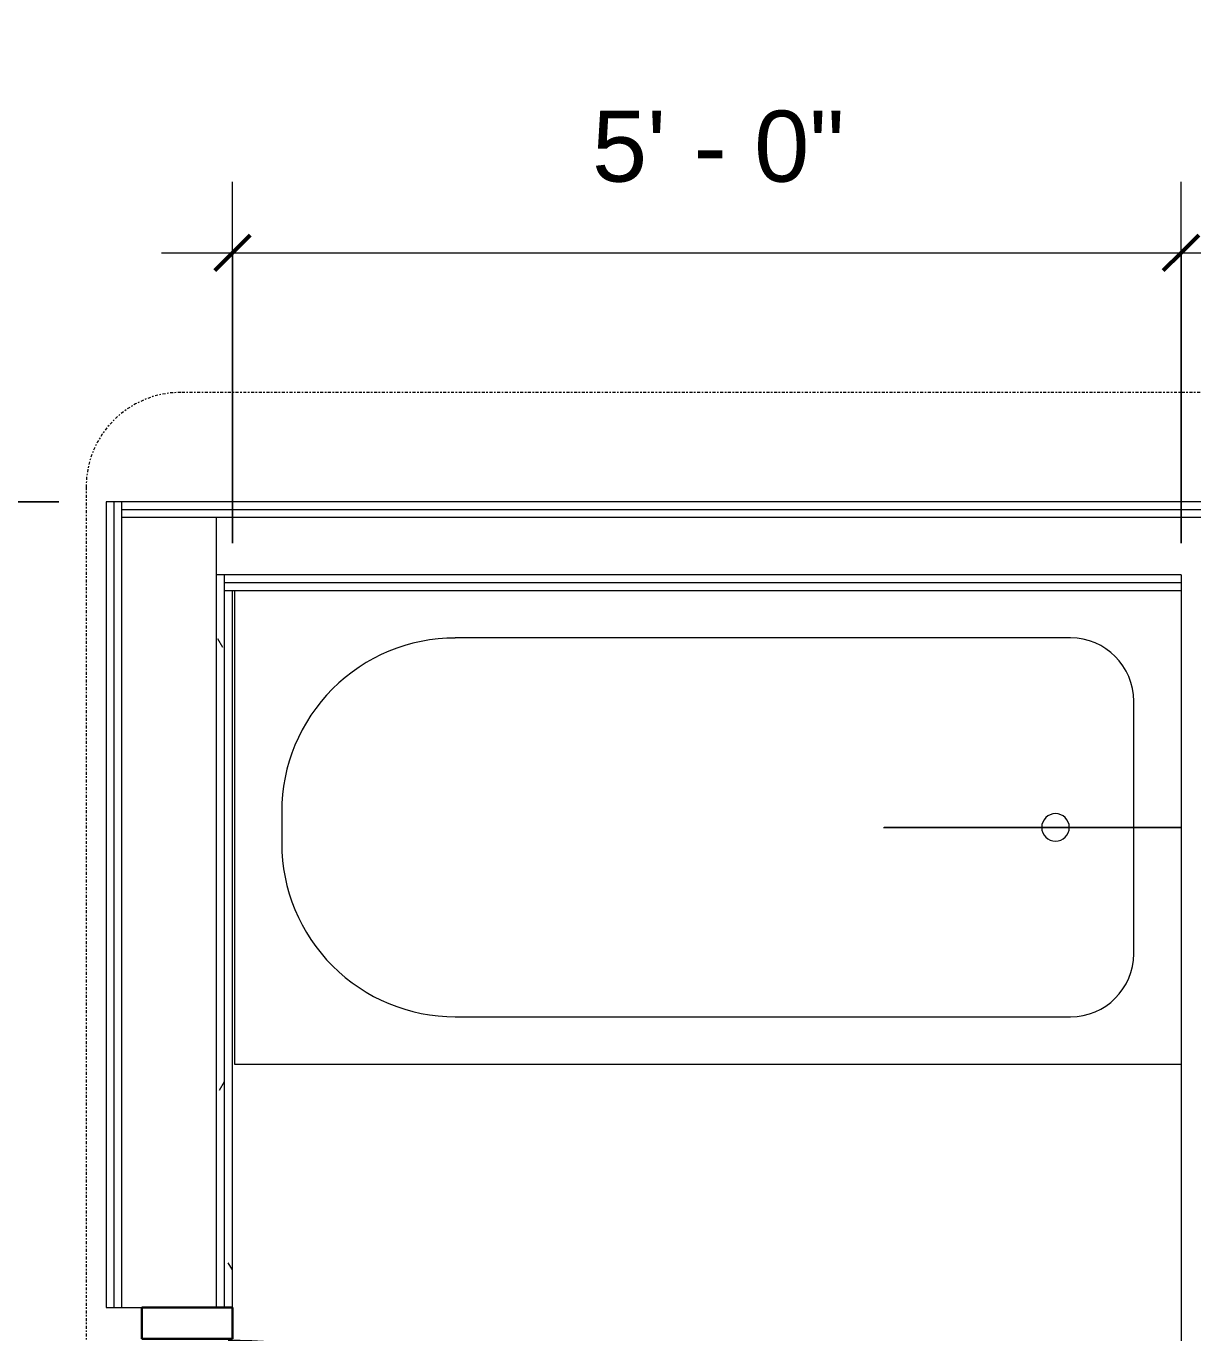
# Model space of a CAD drawing. Header units: inches. Extents: x -1287 to 1590, y -3558 to 989.
# Drawn here: x -758.6 to -684.7, y 677.2 to 760 of the extents above; entities that cross this region are included whole.
import ezdxf

# ---------------------------------------------------------------- set-up
doc = ezdxf.new("R2010")
doc.units = ezdxf.units.IN
doc.header["$MEASUREMENT"] = 0
doc.linetypes.add('Dash Dot 3_16_', pattern=[0.3125, 0.1875, -0.0625, 0, -0.0625])
doc.linetypes.add('IMPORT-HIDDEN', pattern=[0.5625, 0.375, -0.1875])
for name, color, linetype, lineweight in [('A-ANNO-DIMS', 211, 'Continuous', 9), ('A-ANNO-DIMS-48', 211, 'Continuous', 9), ('A-ANNO-SYMB', 150, 'Continuous', 9), ('A-DOOR', 31, 'Continuous', 18), ('A-DOOR-FRAM', 31, 'Continuous', 30), ('A-WALL', 113, 'Continuous', 18), ('A-WALL-PATT', 111, 'Continuous', 18), ('G-IMPT', 8, 'Continuous', 9), ('I-WALL', 2, 'Continuous', 18), ('P-SANR-FIXT', 6, 'Continuous', 9)]:
    doc.layers.add(name, color=color, linetype=linetype, lineweight=lineweight)
doc.styles.add('Swis721 Lt BT', font='swissl.ttf', dxfattribs={"height": 4.5})
doc.dimstyles.new('OTJ_-_3_32__Linear__1_2__Tolerance', dxfattribs={"dimscale": 12, "dimtxt": 4.748918, "dimasz": 0.1875, "dimexe": 0.375, "dimexo": 0.25, "dimgap": 0.25, "dimtad": 1, "dimdec": 1, "dimrnd": 0.5, "dimzin": 3, "dimdsep": 46, "dimlunit": 4, "dimtxsty": 'Swis721 Lt BT', "dimblk1": 'OBLIQUE', "dimblk2": 'OBLIQUE', "dimsah": 1, "dimcen": 0.09, "dimdle": 0.375, "dimazin": 0, "dimtfac": 1, "dimtdec": 4, "dimtix": 1, "dimtmove": 0, "dimatfit": 3, "dimfxl": 1, "dimtvp": 1, "dimfrac": 2, "dimtolj": 1, "dimtzin": 0, "dimarcsym": 2})
pattern_1 = [(0, (0, 0), (15.36, 3.84), [0.634, -10.886, 0.634, -10.886, -61.44]), (0, (0, 0), (15.36, 3.84), [-23.04, 0.634, -22.406, 0.634, -10.886, -26.88]), (0, (0, 0), (15.36, 3.84), [-57.6, 0.634, -7.046, 0.634, -18.566]), (120, (5.76, 1.92), (-11.005538, 11.38215), [0.634, -10.886, 0.634, -10.886, -61.44]), (120, (5.76, 1.92), (-11.005538, 11.38215), [-23.04, 0.634, -22.406, 0.634, -10.886, -26.88]), (120, (5.76, 1.92), (-11.005538, 11.38215), [-57.6, 0.634, -7.046, 0.634, -18.566]), (240, (7.68, 9.6), (-4.354462, -15.22215), [0.634, -10.886, 0.634, -10.886, -61.44]), (240, (7.68, 9.6), (-4.354462, -15.22215), [-23.04, 0.634, -22.406, 0.634, -10.886, -26.88]), (240, (7.68, 9.6), (-4.354462, -15.22215), [-57.6, 0.634, -7.046, 0.634, -18.566])]

# ---------------------------------------------------------------- blocks, each defined once
blk = doc.blocks.new('Single Flush - D2 2_6_ X 8_-8439169-1st Floor Construction')
at = {"layer": 'A-DOOR', "lineweight": 30}
for p, q in [((13.15625, 33.8125), (13.15625, 4)), ((14.90625, 33.8125), (13.15625, 33.8125)), ((14.90625, 4), (14.90625, 33.8125)), ((13.15625, 4), (14.90625, 4))]:
    blk.add_line(p, q, dxfattribs=at)
at = {"layer": 'A-DOOR', "lineweight": 9}
blk.add_arc((14.90625, 4), 29.8125, 90, 180.5, dxfattribs=at)
at = {"layer": 'A-DOOR-FRAM'}
for p, q in [((-17, -1.75), (-17, 4)), ((-17, 4), (-15, 4)), ((-15, -1.75), (-15, 4)), ((15.000004, -1.75), (15.000004, 4)), ((15.000004, 4), (17.000004, 4)), ((17.000004, -1.75), (17.000004, 4)), ((-17, -1.75), (-15, -1.75)), ((15.000004, -1.75), (17.000004, -1.75))]:
    blk.add_line(p, q, dxfattribs=at)
blk = doc.blocks.new('Tub-Rectangular-3D - Tub-Rectangular-3D-V36-1st Floor Construction')
at = {"layer": 'P-SANR-FIXT'}
for p, q in [((16.275, 32.812), (-43.725, 32.812)), ((16.275, 2.813), (16.275, 32.812)), ((2.275, 29.812), (-36.725, 29.812)), ((-40.725, 25.812), (-40.725, 9.812)), ((13.275, 16.813), (13.275, 18.812)), ((-36.725, 5.812), (2.275, 5.812))]:
    blk.add_line(p, q, dxfattribs=at)
for centre, radius, start, end in [((-36.725, 25.812), 4, 90, 180), ((2.275, 18.812), 11, 360, 90), ((-35.768, 17.813), 0.875, 90, 270), ((-35.768, 17.813), 0.875, 270, 90), ((2.275, 16.813), 11, 270, 0), ((-36.725, 9.812), 4, 180, 270)]:
    blk.add_arc(centre, radius, start, end, dxfattribs=at)
blk = doc.blocks.new('Family1 - Shower head - side view_dwg-V84-1st Floor Construction')
at = {"layer": 'G-IMPT'}
for p, q in [((114.065, 0), (119.762, 0)), ((114.065, 0), (114.104, 0)), ((119.723, 0), (114.104, 0)), ((116.244, 0), (116.245, 0)), ((116.244, 0), (116.303, 0)), ((116.284, 0), (116.244, 0)), ((116.245, 0), (116.244, 0)), ((116.245, 0), (116.246, 0)), ((116.245, 0), (116.245, 0)), ((116.245, 0), (116.245, 0)), ((116.245, 0), (116.245, 0)), ((116.245, 0), (116.245, 0)), ((116.245, 0), (116.245, 0)), ((116.245, 0), (116.245, 0)), ((116.245, 0), (116.245, 0)), ((116.245, 0), (116.245, 0)), ((116.246, 0), (116.245, 0)), ((116.246, 0), (116.246, 0)), ((116.246, 0), (116.246, 0)), ((116.303, 0), (116.304, 0)), ((116.304, 0), (116.303, 0)), ((116.304, 0), (116.303, 0)), ((116.343, 0), (116.303, 0)), ((116.307, 0), (116.304, 0)), ((116.31, 0), (116.306, 0)), ((116.313, 0), (116.308, 0)), ((116.319, 0), (116.311, 0)), ((116.318, 0), (116.319, 0)), ((116.441, 0), (116.441, 0)), ((116.442, 0), (116.441, 0)), ((116.442, 0), (116.441, 0)), ((116.441, 0), (116.441, 0)), ((116.441, 0), (116.441, 0)), ((116.441, 0), (116.442, 0)), ((116.441, 0), (116.442, 0)), ((116.441, 0), (116.441, 0)), ((116.441, 0), (116.441, 0)), ((116.441, 0), (117.386, 0)), ((116.461, 0), (116.441, 0)), ((116.441, 0), (116.465, 0)), ((116.441, 0), (116.465, 0)), ((116.442, 0), (116.442, 0)), ((116.442, 0), (116.442, 0)), ((116.442, 0), (116.442, 0)), ((116.442, 0), (116.442, 0)), ((116.442, 0), (116.443, 0)), ((116.443, 0), (116.442, 0)), ((116.442, 0), (116.443, 0)), ((116.443, 0), (116.442, 0)), ((116.444, 0), (116.443, 0)), ((116.444, 0), (116.443, 0)), ((116.443, 0), (116.444, 0)), ((116.443, 0), (116.444, 0)), ((116.444, 0), (116.443, 0)), ((116.444, 0), (116.443, 0)), ((116.444, 0), (116.444, 0)), ((116.444, 0), (116.445, 0)), ((116.444, 0), (116.444, 0)), ((116.444, 0), (116.444, 0)), ((116.444, 0), (116.444, 0)), ((116.444, 0), (116.444, 0)), ((116.445, 0), (116.444, 0)), ((116.444, 0), (116.444, 0)), ((116.448, 0), (116.445, 0)), ((116.445, 0), (116.446, 0)), ((116.445, 0), (116.445, 0)), ((116.445, 0), (116.445, 0)), ((116.449, 0), (116.446, 0)), ((116.447, 0), (116.446, 0)), ((116.446, 0), (116.447, 0)), ((116.447, 0), (116.448, 0)), ((116.448, 0), (116.447, 0)), ((116.447, 0), (116.447, 0)), ((116.447, 0), (116.447, 0)), ((116.447, 0), (116.448, 0)), ((116.448, 0), (116.447, 0)), ((116.448, 0), (116.449, 0)), ((116.448, 0), (116.449, 0)), ((116.449, 0), (116.448, 0)), ((116.448, 0), (116.448, 0)), ((116.448, 0), (116.448, 0)), ((116.449, 0), (116.448, 0)), ((116.448, 0), (116.448, 0)), ((116.448, 0), (116.448, 0)), ((116.448, 0), (116.449, 0)), ((116.449, 0), (116.448, 0)), ((116.448, 0), (116.448, 0)), ((116.448, 0), (116.448, 0)), ((116.448, 0), (116.449, 0)), ((116.449, 0), (116.45, 0)), ((116.451, 0), (116.449, 0)), ((116.451, 0), (116.449, 0)), ((116.449, 0), (116.451, 0)), ((116.451, 0), (116.449, 0)), ((116.449, 0), (116.451, 0)), ((116.45, 0), (116.452, 0)), ((116.452, 0), (116.451, 0)), ((116.452, 0), (116.451, 0)), ((116.451, 0), (116.452, 0)), ((116.454, 0), (116.452, 0)), ((116.452, 0), (116.453, 0)), ((116.453, 0), (116.452, 0)), ((116.452, 0), (116.453, 0)), ((116.452, 0), (116.453, 0)), ((116.453, 0), (116.452, 0)), ((116.453, 0), (116.453, 0)), ((116.454, 0), (116.453, 0)), ((116.454, 0), (116.453, 0)), ((116.453, 0), (116.453, 0)), ((116.453, 0), (116.455, 0)), ((116.455, 0), (116.453, 0)), ((116.453, 0), (116.455, 0)), ((116.453, 0), (116.455, 0)), ((116.455, 0), (116.453, 0)), ((116.456, 0), (116.454, 0)), ((116.454, 0), (116.456, 0)), ((116.456, 0), (116.454, 0)), ((116.455, 0), (116.456, 0)), ((116.455, 0), (116.457, 0)), ((116.455, 0), (116.455, 0)), ((116.455, 0), (116.455, 0)), ((116.456, 0), (116.455, 0)), ((116.455, 0), (116.456, 0)), ((116.455, 0), (116.455, 0)), ((116.455, 0), (116.455, 0)), ((116.456, 0), (116.455, 0)), ((116.455, 0), (116.456, 0)), ((116.456, 0), (116.455, 0)), ((116.455, 0), (116.456, 0)), ((116.456, 0), (116.456, 0)), ((116.456, 0), (116.457, 0)), ((116.456, 0), (116.457, 0)), ((116.457, 0), (116.456, 0)), ((116.457, 0), (116.456, 0)), ((116.456, 0), (116.457, 0)), ((116.457, 0), (116.456, 0)), ((116.456, 0), (116.457, 0)), ((116.456, 0), (116.458, 0)), ((116.458, 0), (116.456, 0)), ((116.457, 0), (116.458, 0)), ((116.458, 0), (116.457, 0)), ((116.457, 0), (116.458, 0)), ((116.457, 0), (116.457, 0)), ((116.457, 0), (116.457, 0)), ((116.459, 0), (116.458, 0)), ((116.458, 0), (116.459, 0)), ((116.459, 0), (116.458, 0)), ((116.459, 0), (116.459, 0)), ((116.459, 0), (116.459, 0)), ((116.46, 0), (116.459, 0)), ((116.461, 0), (116.459, 0)), ((116.459, 0), (116.459, 0)), ((116.459, 0), (116.459, 0)), ((116.462, 0), (116.463, 0)), ((116.463, 0), (116.463, 0)), ((116.463, 0), (116.463, 0)), ((116.463, 0), (116.464, 0)), ((116.464, 0), (116.465, 0)), ((116.465, 0), (116.466, 0)), ((117.362, 0), (116.465, 0)), ((116.466, 0), (116.473, 0)), ((116.47, 0), (116.467, 0)), ((116.47, 0), (116.467, 0)), ((116.467, 0), (116.476, 0)), ((116.47, 0), (116.473, 0)), ((116.478, 0), (116.473, 0)), ((116.485, 0), (116.476, 0)), ((116.488, 0), (116.478, 0)), ((116.482, 0), (116.481, 0)), ((116.482, 0), (116.481, 0)), ((116.484, 0), (116.482, 0)), ((116.484, 0), (116.482, 0)), ((116.487, 0), (116.484, 0)), ((116.487, 0), (116.484, 0)), ((116.487, 0), (116.49, 0)), ((116.49, 0), (116.491, 0)), ((116.49, 0), (116.492, 0)), ((116.491, 0), (116.493, 0)), ((116.492, 0), (116.494, 0)), ((116.493, 0), (116.493, 0)), ((116.494, 0), (116.496, 0)), ((116.496, 0), (116.497, 0)), ((116.497, 0), (116.497, 0)), ((117.319, 0), (116.507, 0)), ((118.291, 0), (116.507, 0)), ((118.291, 0), (116.507, 0)), ((116.511, 0), (117.316, 0)), ((116.539, 0), (116.511, 0)), ((116.539, 0), (116.511, 0)), ((116.539, 0), (116.536, 0)), ((116.539, 0), (117.288, 0)), ((117.316, 0), (117.288, 0)), ((117.316, 0), (117.288, 0)), ((117.291, 0), (117.288, 0)), ((117.291, 0), (117.288, 0)), ((118.291, 0), (117.319, 0)), ((118.291, 0), (117.319, 0)), ((117.362, 0), (117.386, 0)), ((117.362, 0), (117.386, 0)), ((117.386, 0), (117.366, 0)), ((117.524, 0), (117.484, 0)), ((117.524, 0), (117.583, 0)), ((117.583, 0), (117.543, 0)), ((119.723, 0), (119.762, 0)), ((125.823, 0), (125.853, 0)), ((125.853, 0), (125.823, 0)), ((125.835, 0), (125.823, 0)), ((126.801, 0), (125.823, 0)), ((125.823, 0), (125.854, 0)), ((126.65, 0), (125.835, 0)), ((125.854, 0), (125.863, 0)), ((126.801, 0), (125.903, 0)), ((126.801, 0), (126.65, 0)), ((132.519, 0), (126.801, 0)), ((127.504, 0), (127.615, 0)), ((127.504, 0), (127.574, 0)), ((127.803, 0), (127.512, 0)), ((127.52, 0), (127.53, 0)), ((127.53, 0), (127.52, 0)), ((127.53, 0), (127.52, 0)), ((127.53, 0), (127.61, 0)), ((127.53, 0), (127.61, 0)), ((127.553, 0), (127.544, 0)), ((127.574, 0), (127.544, 0)), ((127.544, 0), (127.56, 0)), ((127.544, 0), (127.581, 0)), ((127.556, 0), (127.553, 0)), ((127.561, 0), (127.556, 0)), ((127.56, 0), (127.567, 0)), ((127.565, 0), (127.561, 0)), ((127.568, 0), (127.565, 0)), ((127.567, 0), (127.573, 0)), ((127.571, 0), (127.568, 0)), ((127.572, 0), (127.571, 0)), ((127.574, 0), (127.572, 0)), ((127.573, 0), (127.581, 0)), ((127.574, 0), (127.686, 0)), ((127.803, 0), (127.581, 0)), ((127.618, 0), (127.61, 0)), ((127.618, 0), (127.61, 0)), ((127.61, 0), (127.618, 0)), ((127.686, 0), (127.615, 0)), ((127.62, 0), (127.618, 0)), ((127.62, 0), (127.618, 0)), ((127.618, 0), (127.62, 0)), ((127.62, 0), (128.42, 0)), ((127.657, 0), (127.686, 0)), ((127.657, 0), (127.667, 0)), ((127.667, 0), (127.67, 0)), ((127.67, 0), (127.675, 0)), ((127.675, 0), (127.679, 0)), ((127.679, 0), (127.682, 0)), ((127.682, 0), (127.684, 0)), ((127.684, 0), (127.686, 0)), ((127.686, 0), (127.687, 0)), ((127.687, 0), (127.686, 0)), ((127.687, 0), (127.687, 0)), ((128.061, 0), (127.98, 0)), ((127.98, 0), (128.02, 0)), ((128.02, 0), (127.98, 0)), ((127.992, 0), (127.98, 0)), ((127.993, 0), (127.997, 0)), ((128.002, 0), (127.995, 0)), ((128.006, 0), (128.002, 0)), ((128.004, 0), (128.008, 0)), ((128.011, 0), (128.006, 0)), ((128.014, 0), (128.011, 0)), ((128.013, 0), (128.016, 0)), ((128.018, 0), (128.014, 0)), ((128.016, 0), (128.019, 0)), ((128.019, 0), (128.02, 0)), ((128.02, 0), (128.019, 0)), ((128.061, 0), (128.42, 0)), ((128.992, 0), (128.413, 0)), ((129.139, 0), (128.413, 0)), ((129.14, 0), (128.414, 0)), ((128.421, 0), (128.456, 0)), ((128.456, 0), (128.421, 0)), ((128.421, 0), (128.456, 0)), ((128.456, 0), (128.421, 0)), ((128.456, 0), (128.486, 0)), ((128.486, 0), (128.456, 0)), ((128.486, 0), (128.456, 0)), ((128.456, 0), (128.459, 0)), ((128.456, 0), (128.486, 0)), ((128.459, 0), (128.465, 0)), ((128.465, 0), (128.475, 0)), ((128.475, 0), (128.486, 0)), ((128.486, 0), (129.936, 0)), ((128.817, 0), (128.677, 0)), ((128.817, 0), (129.413, 0)), ((128.874, 0), (128.858, 0)), ((128.926, 0), (128.986, 0)), ((128.926, 0), (128.956, 0)), ((128.926, 0), (128.935, 0)), ((128.956, 0), (128.926, 0)), ((129.139, 0), (128.992, 0)), ((129.19, 0), (129.075, 0)), ((129.139, 0), (129.413, 0)), ((129.14, 0), (129.414, 0)), ((129.966, 0), (129.936, 0)), ((129.936, 0), (129.966, 0)), ((130.113, 0), (130.063, 0)), ((130.063, 0), (130.113, 0)), ((130.113, 0), (130.063, 0)), ((130.063, 0), (130.113, 0)), ((130.143, 0), (130.113, 0)), ((130.113, 0), (130.143, 0)), ((130.113, 0), (130.143, 0)), ((130.143, 0), (130.113, 0)), ((130.143, 0), (132.313, 0)), ((130.143, 0), (132.313, 0)), ((132.313, 0), (132.209, 0)), ((132.373, 0), (132.313, 0)), ((132.313, 0), (132.373, 0)), ((132.313, 0), (132.373, 0)), ((132.373, 0), (132.313, 0)), ((132.418, 0), (132.313, 0)), ((132.519, 0), (132.524, 0)), ((132.519, 0), (132.524, 0)), ((132.619, 0), (132.519, 0)), ((132.522, 0), (132.519, 0)), ((132.519, 0), (132.524, 0)), ((132.524, 0), (132.522, 0)), ((132.524, 0), (132.538, 0)), ((132.524, 0), (132.538, 0)), ((132.529, 0), (132.524, 0)), ((132.524, 0), (132.538, 0)), ((132.534, 0), (132.529, 0)), ((132.541, 0), (132.534, 0)), ((132.538, 0), (132.56, 0)), ((132.538, 0), (132.56, 0)), ((132.538, 0), (132.56, 0)), ((132.548, 0), (132.541, 0)), ((132.557, 0), (132.548, 0)), ((132.566, 0), (132.557, 0)), ((132.56, 0), (132.59, 0)), ((132.56, 0), (132.58, 0)), ((132.56, 0), (132.58, 0)), ((132.576, 0), (132.566, 0)), ((132.586, 0), (132.576, 0)), ((132.58, 0), (132.59, 0)), ((132.58, 0), (132.59, 0)), ((132.597, 0), (132.586, 0)), ((132.59, 0), (132.593, 0)), ((132.59, 0), (132.626, 0)), ((132.59, 0), (132.626, 0)), ((132.593, 0), (132.626, 0)), ((132.619, 0), (132.597, 0)), ((132.613, 0), (132.673, 0)), ((132.673, 0), (132.613, 0)), ((132.619, 0), (132.759, 0)), ((132.626, 0), (132.668, 0)), ((132.626, 0), (132.668, 0)), ((132.626, 0), (132.668, 0)), ((132.668, 0), (132.713, 0)), ((132.668, 0), (132.713, 0)), ((132.668, 0), (132.713, 0)), ((132.713, 0), (132.759, 0)), ((132.713, 0), (132.759, 0)), ((132.713, 0), (132.759, 0)), ((114.065, 0), (119.762, 0)), ((116.244, 0), (116.244, 0)), ((116.244, 0), (116.244, 0)), ((116.319, 0), (116.306, 0)), ((116.444, 0), (116.441, 0)), ((116.441, 0), (116.441, 0)), ((116.442, 0), (116.442, 0)), ((116.445, 0), (116.443, 0)), ((116.444, 0), (116.445, 0)), ((116.445, 0), (116.444, 0)), ((116.448, 0), (116.446, 0)), ((116.449, 0), (116.447, 0)), ((116.447, 0), (116.454, 0)), ((116.455, 0), (116.449, 0)), ((116.449, 0), (116.455, 0)), ((116.454, 0), (116.449, 0)), ((116.451, 0), (116.452, 0)), ((116.455, 0), (116.457, 0)), ((116.456, 0), (116.458, 0)), ((116.457, 0), (116.459, 0)), ((116.463, 0), (116.461, 0)), ((116.461, 0), (116.463, 0)), ((116.466, 0), (116.463, 0)), ((116.463, 0), (116.467, 0)), ((116.47, 0), (116.467, 0)), ((116.47, 0), (116.473, 0)), ((116.47, 0), (116.474, 0)), ((116.474, 0), (116.47, 0)), ((116.473, 0), (116.478, 0)), ((116.478, 0), (116.481, 0)), ((116.485, 0), (116.492, 0)), ((116.492, 0), (116.488, 0)), ((116.493, 0), (116.497, 0)), ((117.319, 0), (116.507, 0)), ((117.102, 0), (116.725, 0)), ((125.893, 0), (125.823, 0)), ((125.823, 0), (125.893, 0)), ((125.903, 0), (125.823, 0)), ((125.823, 0), (125.903, 0)), ((127.504, 0), (125.893, 0)), ((125.893, 0), (127.615, 0)), ((127.512, 0), (125.903, 0)), ((132.519, 0), (126.801, 0)), ((127.53, 0), (127.52, 0)), ((127.52, 0), (127.53, 0)), ((127.52, 0), (127.53, 0)), ((127.53, 0), (127.52, 0)), ((127.53, 0), (127.61, 0)), ((127.61, 0), (127.53, 0)), ((127.61, 0), (127.53, 0)), ((127.53, 0), (127.61, 0)), ((127.62, 0), (127.61, 0)), ((127.61, 0), (127.62, 0)), ((127.62, 0), (127.98, 0)), ((127.98, 0), (127.62, 0)), ((127.62, 0), (127.98, 0)), ((128.413, 0), (127.803, 0)), ((128.456, 0), (128.486, 0)), ((128.486, 0), (128.456, 0)), ((128.456, 0), (128.486, 0)), ((128.926, 0), (128.486, 0)), ((128.926, 0), (128.486, 0)), ((128.486, 0), (129.936, 0)), ((129.936, 0), (128.986, 0)), ((129.139, 0), (129.14, 0)), ((129.413, 0), (132.519, 0)), ((129.413, 0), (132.519, 0)), ((129.936, 0), (129.966, 0)), ((129.936, 0), (129.966, 0)), ((130.113, 0), (130.143, 0)), ((130.113, 0), (130.143, 0)), ((132.313, 0), (130.143, 0)), ((130.143, 0), (132.313, 0)), ((132.373, 0), (132.913, 0)), ((132.373, 0), (132.913, 0)), ((132.619, 0), (132.913, 0)), ((132.619, 0), (132.913, 0)), ((132.673, 0), (132.913, 0)), ((132.913, 0), (132.673, 0)), ((132.913, 0), (132.759, 0)), ((132.913, 0), (132.759, 0))]:
    blk.add_line(p, q, dxfattribs=at)
at = {"layer": 'G-IMPT', "flags": 128}
for points in [[(116.687, 0), (116.431, 0), (116.244, 0)], [(116.244, 0), (116.574, 0), (116.687, 0)], [(116.284, 0), (116.303, 0), (116.418, 0), (116.916, 0), (116.913, 0), (116.285, 0)], [(117.524, 0), (117.323, 0), (116.917, 0), (116.913, 0), (116.504, 0), (116.303, 0)], [(116.344, 0), (116.917, 0), (117.291, 0), (117.395, 0), (117.398, 0), (117.484, 0), (117.398, 0), (117.394, 0), (117.291, 0), (116.913, 0), (116.917, 0), (116.536, 0), (116.434, 0), (116.429, 0), (116.343, 0)], [(116.725, 0), (116.52, 0), (116.441, 0)], [(116.463, 0), (116.459, 0), (116.454, 0), (116.453, 0), (116.451, 0), (116.453, 0), (116.457, 0), (116.46, 0), (116.466, 0), (116.459, 0), (116.457, 0), (116.451, 0)], [(116.461, 0), (116.498, 0), (116.519, 0), (116.781, 0), (116.519, 0), (116.498, 0), (116.461, 0)], [(116.781, 0), (117.046, 0), (117.308, 0), (117.329, 0), (117.366, 0), (117.329, 0), (117.327, 0), (117.308, 0), (117.046, 0)], [(116.916, 0), (117.409, 0), (117.524, 0), (117.542, 0), (117.524, 0), (117.409, 0), (116.916, 0)], [(117.386, 0), (117.307, 0), (117.102, 0)], [(117.14, 0), (117.253, 0), (117.583, 0)], [(117.583, 0), (117.396, 0), (117.14, 0)], [(127.657, 0), (127.615, 0), (125.893, 0), (125.853, 0)], [(125.853, 0), (125.869, 0), (125.893, 0)], [(127.504, 0), (125.903, 0), (125.893, 0), (125.903, 0), (127.504, 0), (127.513, 0), (127.521, 0), (127.531, 0), (127.512, 0)], [(127.531, 0), (127.544, 0), (127.544, 0)], [(128.986, 0), (129.936, 0), (128.986, 0), (128.926, 0), (128.486, 0), (128.926, 0)], [(132.519, 0), (129.414, 0), (129.413, 0)], [(129.413, 0), (132.188, 0), (132.205, 0), (132.209, 0)], [(132.418, 0), (132.422, 0), (132.438, 0), (132.519, 0)], [(132.913, 0), (132.673, 0), (132.637, 0), (132.613, 0)], [(116.244, 0), (116.244, 0), (116.244, 0)], [(116.284, 0), (116.402, 0), (116.694, 0), (117.133, 0)], [(116.313, 0), (116.304, 0), (116.304, 0)], [(116.304, 0), (116.304, 0), (116.319, 0)], [(116.304, 0), (116.319, 0), (116.318, 0), (116.319, 0)], [(116.318, 0), (116.318, 0), (116.304, 0), (116.304, 0), (116.304, 0)], [(116.304, 0), (116.304, 0), (116.308, 0), (116.318, 0), (116.319, 0)], [(116.913, 0), (116.916, 0), (117.169, 0), (117.425, 0), (117.478, 0), (117.524, 0), (117.478, 0), (117.425, 0), (117.169, 0), (116.913, 0), (116.305, 0), (116.349, 0), (116.402, 0), (116.658, 0), (116.913, 0), (116.916, 0)], [(116.444, 0), (116.441, 0), (116.444, 0)], [(116.442, 0), (116.442, 0), (116.441, 0), (116.441, 0)], [(116.444, 0), (116.448, 0), (116.441, 0)], [(116.441, 0), (116.441, 0), (116.443, 0)], [(116.443, 0), (116.444, 0), (116.441, 0), (116.445, 0), (116.444, 0), (116.441, 0)], [(116.453, 0), (116.454, 0), (116.461, 0), (116.463, 0)], [(116.47, 0), (116.473, 0), (116.47, 0), (116.473, 0)], [(116.481, 0), (116.487, 0), (116.49, 0)], [(117.543, 0), (117.425, 0), (117.133, 0)], [(127.98, 0), (127.62, 0), (127.618, 0), (127.61, 0)], [(127.61, 0), (127.618, 0), (127.62, 0), (127.98, 0)], [(127.62, 0), (127.98, 0), (128.02, 0), (128.061, 0)], [(128.061, 0), (128.02, 0), (127.98, 0)], [(128.613, 0), (128.413, 0), (128.613, 0), (128.677, 0), (128.81, 0), (128.874, 0)], [(128.456, 0), (128.486, 0), (128.926, 0)], [(128.677, 0), (128.659, 0), (128.613, 0)], [(128.926, 0), (128.956, 0), (128.986, 0)], [(128.986, 0), (128.956, 0), (128.926, 0)], [(132.519, 0), (131.063, 0), (129.413, 0)], [(132.313, 0), (132.339, 0), (132.355, 0), (132.373, 0)], [(132.313, 0), (132.339, 0), (132.355, 0), (132.373, 0)], [(132.519, 0), (132.544, 0), (132.549, 0), (132.619, 0)], [(132.619, 0), (132.544, 0), (132.541, 0), (132.519, 0)], [(132.613, 0), (132.637, 0), (132.673, 0)]]:
    blk.add_lwpolyline(points, dxfattribs=at)
for points in [[(116.465, 0), (116.511, 0)], [(117.362, 0), (117.316, 0)], [(118.291, 0), (132.253, 0), (132.613, 0), (132.253, 0)], [(118.291, 0), (132.253, 0), (132.613, 0), (132.253, 0)], [(127.61, 0), (127.53, 0)], [(127.803, 0), (128.413, 0)], [(128.926, 0), (128.486, 0)], [(129.983, 0), (130.063, 0)], [(129.983, 0), (130.063, 0)], [(116.507, 0), (116.519, 0)], [(117.319, 0), (117.308, 0)], [(127.62, 0), (128.42, 0)], [(128.42, 0), (128.061, 0), (127.98, 0), (128.061, 0)], [(129.983, 0), (129.966, 0)], [(129.983, 0), (129.966, 0)], [(132.913, 0), (132.373, 0)], [(132.913, 0), (132.373, 0)], [(132.913, 0), (132.673, 0)]]:
    blk.add_lwpolyline(points, close=True, dxfattribs=at)
at = {"layer": 'G-IMPT'}
for points, knots in [([(116.304, 0), (116.304, 0), (116.304, 0), (116.304, 0), (116.304, 0), (116.304, 0), (116.304, 0), (116.304, 0), (116.304, 0), (116.304, 0), (116.304, 0), (116.304, 0), (116.304, 0), (116.304, 0), (116.304, 0), (116.304, 0), (116.304, 0)], [0, 0, 0, 0, 0.2, 0.3, 0.35, 0.4, 0.45, 0.5, 0.55, 0.6, 0.7, 0.75, 0.8, 0.85, 0.9, 1, 1, 1, 1]), ([(116.304, 0), (116.304, 0), (116.304, 0), (116.304, 0), (116.304, 0), (116.304, 0), (116.304, 0), (116.304, 0), (116.304, 0), (116.304, 0), (116.304, 0), (116.304, 0), (116.304, 0), (116.304, 0), (116.304, 0), (116.304, 0), (116.304, 0)], [0, 0, 0, 0, 0.2, 0.3, 0.35, 0.4, 0.45, 0.5, 0.55, 0.6, 0.7, 0.75, 0.8, 0.85, 0.9, 1, 1, 1, 1]), ([(116.304, 0), (116.304, 0), (116.304, 0), (116.304, 0), (116.304, 0), (116.304, 0), (116.304, 0), (116.304, 0), (116.304, 0), (116.304, 0), (116.304, 0)], [0, 0, 0, 0, 0.1, 0.2, 0.25, 0.3, 0.35, 0.4, 0.45, 0.5, 0.5, 0.5, 0.5]), ([(116.304, 0), (116.304, 0), (116.304, 0), (116.304, 0), (116.304, 0), (116.304, 0), (116.304, 0), (116.304, 0), (116.304, 0), (116.304, 0), (116.304, 0)], [0, 0, 0, 0, 0.1, 0.2, 0.25, 0.3, 0.35, 0.4, 0.45, 0.5, 0.5, 0.5, 0.5]), ([(116.317, 0), (116.317, 0), (116.317, 0), (116.318, 0), (116.318, 0), (116.318, 0), (116.318, 0), (116.318, 0), (116.318, 0), (116.318, 0), (116.318, 0), (116.318, 0), (116.318, 0), (116.318, 0), (116.318, 0), (116.318, 0), (116.318, 0)], [0, 0, 0, 0, 0.2, 0.3, 0.35, 0.4, 0.45, 0.5, 0.55, 0.6, 0.7, 0.75, 0.8, 0.85, 0.9, 1, 1, 1, 1]), ([(116.317, 0), (116.317, 0), (116.317, 0), (116.318, 0), (116.318, 0), (116.318, 0), (116.318, 0), (116.318, 0), (116.318, 0), (116.318, 0), (116.318, 0), (116.318, 0), (116.318, 0), (116.318, 0), (116.318, 0), (116.318, 0), (116.318, 0)], [0, 0, 0, 0, 0.2, 0.3, 0.35, 0.4, 0.45, 0.5, 0.55, 0.6, 0.7, 0.75, 0.8, 0.85, 0.9, 1, 1, 1, 1]), ([(116.318, 0), (116.318, 0), (116.318, 0), (116.318, 0), (116.318, 0), (116.318, 0), (116.318, 0), (116.318, 0), (116.318, 0), (116.318, 0), (116.318, 0), (116.318, 0), (116.318, 0), (116.318, 0), (116.318, 0), (116.318, 0), (116.318, 0), (116.318, 0), (116.318, 0), (116.318, 0)], [0, 0, 0, 0, 0.1, 0.2, 0.25, 0.3, 0.35, 0.4, 0.45, 0.5, 0.55, 0.6, 0.7, 0.75, 0.8, 0.85, 0.9, 0.95, 1, 1, 1, 1]), ([(116.318, 0), (116.318, 0), (116.318, 0), (116.318, 0), (116.318, 0), (116.318, 0), (116.318, 0), (116.318, 0), (116.318, 0), (116.318, 0), (116.318, 0), (116.318, 0), (116.318, 0), (116.318, 0), (116.318, 0), (116.318, 0), (116.318, 0), (116.318, 0), (116.318, 0), (116.318, 0)], [0, 0, 0, 0, 0.1, 0.2, 0.25, 0.3, 0.35, 0.4, 0.45, 0.5, 0.55, 0.6, 0.7, 0.75, 0.8, 0.85, 0.9, 0.95, 1, 1, 1, 1]), ([(116.384, 0), (116.384, 0), (116.384, 0), (116.384, 0), (116.383, 0), (116.383, 0), (116.383, 0), (116.382, 0), (116.381, 0), (116.379, 0), (116.376, 0), (116.373, 0), (116.369, 0), (116.364, 0), (116.359, 0), (116.353, 0), (116.348, 0), (116.343, 0), (116.339, 0), (116.336, 0), (116.333, 0), (116.331, 0), (116.329, 0), (116.328, 0), (116.328, 0), (116.327, 0), (116.327, 0), (116.327, 0), (116.327, 0), (116.327, 0), (116.326, 0), (116.326, 0), (116.326, 0), (116.326, 0), (116.326, 0)], [0, 0, 0, 0, 0.021739, 0.043478, 0.065217, 0.086957, 0.108696, 0.130435, 0.173913, 0.217391, 0.26087, 0.304348, 0.347826, 0.391304, 0.434783, 0.478261, 0.521739, 0.565217, 0.608696, 0.652174, 0.695652, 0.73913, 0.782609, 0.826087, 0.869565, 0.891304, 0.913043, 0.934783, 0.945652, 0.956522, 0.967391, 0.978261, 0.98913, 1, 1, 1, 1]), ([(116.326, 0), (116.326, 0), (116.326, 0), (116.326, 0), (116.326, 0), (116.327, 0), (116.327, 0), (116.327, 0), (116.327, 0), (116.328, 0), (116.329, 0), (116.331, 0), (116.333, 0), (116.335, 0), (116.339, 0), (116.343, 0), (116.348, 0), (116.353, 0), (116.358, 0), (116.364, 0), (116.368, 0), (116.372, 0), (116.375, 0), (116.378, 0), (116.38, 0), (116.382, 0), (116.382, 0), (116.383, 0), (116.383, 0), (116.383, 0), (116.384, 0), (116.384, 0), (116.384, 0), (116.384, 0), (116.384, 0), (116.384, 0)], [0, 0, 0, 0, 0.01087, 0.021739, 0.032609, 0.043478, 0.065217, 0.086957, 0.130435, 0.173913, 0.217391, 0.26087, 0.304348, 0.347826, 0.391304, 0.434783, 0.478261, 0.521739, 0.565217, 0.608696, 0.652174, 0.695652, 0.73913, 0.782609, 0.826087, 0.869565, 0.891304, 0.913043, 0.934783, 0.945652, 0.956522, 0.967391, 0.978261, 0.98913, 1, 1, 1, 1]), ([(116.375, 0), (116.375, 0), (116.375, 0), (116.374, 0), (116.374, 0), (116.374, 0), (116.373, 0), (116.372, 0), (116.371, 0), (116.369, 0), (116.367, 0), (116.363, 0), (116.36, 0), (116.356, 0), (116.352, 0), (116.348, 0), (116.344, 0), (116.34, 0), (116.337, 0), (116.335, 0), (116.334, 0), (116.333, 0), (116.332, 0), (116.332, 0), (116.332, 0), (116.332, 0), (116.332, 0), (116.331, 0), (116.331, 0), (116.331, 0), (116.331, 0)], [0, 0, 0, 0, 0.02381, 0.047619, 0.071429, 0.095238, 0.142857, 0.190476, 0.238095, 0.285714, 0.333333, 0.380952, 0.428571, 0.47619, 0.52381, 0.571429, 0.619048, 0.666667, 0.714286, 0.761905, 0.809524, 0.857143, 0.904762, 0.928571, 0.940476, 0.952381, 0.964286, 0.97619, 0.988095, 1, 1, 1, 1]), ([(116.331, 0), (116.331, 0), (116.331, 0), (116.331, 0), (116.331, 0), (116.331, 0), (116.332, 0), (116.332, 0), (116.332, 0), (116.332, 0), (116.332, 0), (116.332, 0), (116.333, 0), (116.333, 0), (116.334, 0), (116.335, 0), (116.337, 0), (116.339, 0), (116.342, 0), (116.345, 0), (116.348, 0), (116.352, 0), (116.356, 0), (116.36, 0), (116.364, 0), (116.367, 0), (116.369, 0), (116.371, 0), (116.372, 0), (116.373, 0), (116.374, 0), (116.374, 0), (116.374, 0), (116.374, 0), (116.375, 0), (116.375, 0), (116.375, 0), (116.375, 0)], [0, 0, 0, 0, 0.01, 0.02, 0.03, 0.04, 0.05, 0.06, 0.08, 0.1, 0.12, 0.16, 0.2, 0.24, 0.28, 0.32, 0.36, 0.4, 0.44, 0.48, 0.52, 0.56, 0.6, 0.64, 0.68, 0.72, 0.76, 0.8, 0.84, 0.88, 0.92, 0.94, 0.96, 0.97, 0.98, 0.99, 1, 1, 1, 1]), ([(116.913, 0), (116.893, 0), (116.862, 0), (116.822, 0), (116.791, 0), (116.766, 0), (116.746, 0), (116.731, 0), (116.717, 0), (116.706, 0), (116.698, 0), (116.692, 0), (116.688, 0), (116.687, 0), (116.687, 0)], [0, 0, 0, 0, 0.250083, 0.375128, 0.500168, 0.625194, 0.687715, 0.750232, 0.812736, 0.8752, 0.906454, 0.937688, 0.968878, 1, 1, 1, 1]), ([(116.687, 0), (116.687, 0), (116.689, 0), (116.694, 0), (116.7, 0), (116.708, 0), (116.72, 0), (116.735, 0), (116.749, 0), (116.769, 0), (116.794, 0), (116.824, 0), (116.864, 0), (116.894, 0), (116.913, 0)], [0, 0, 0, 0, 0.030973, 0.062142, 0.093379, 0.124637, 0.187124, 0.249642, 0.312168, 0.374698, 0.499749, 0.624809, 0.749872, 1, 1, 1, 1]), ([(116.781, 0), (116.776, 0), (116.765, 0), (116.752, 0), (116.742, 0), (116.734, 0), (116.728, 0), (116.725, 0), (116.725, 0)], [0, 0, 0, 0, 0.250895, 0.501694, 0.627133, 0.752503, 0.877526, 1, 1, 1, 1]), ([(117.14, 0), (117.14, 0), (117.139, 0), (117.135, 0), (117.13, 0), (117.122, 0), (117.111, 0), (117.097, 0), (117.082, 0), (117.062, 0), (117.037, 0), (117.007, 0), (116.967, 0), (116.937, 0), (116.917, 0)], [0, 0, 0, 0, 0.031125, 0.062316, 0.093551, 0.124804, 0.187268, 0.249772, 0.312288, 0.374809, 0.499834, 0.624874, 0.749918, 1, 1, 1, 1]), ([(116.917, 0), (116.936, 0), (116.966, 0), (117.005, 0), (117.035, 0), (117.059, 0), (117.079, 0), (117.093, 0), (117.107, 0), (117.119, 0), (117.127, 0), (117.133, 0), (117.138, 0), (117.14, 0), (117.14, 0)], [0, 0, 0, 0, 0.250126, 0.375189, 0.500248, 0.625297, 0.687827, 0.750353, 0.81287, 0.875357, 0.906614, 0.937851, 0.96902, 1, 1, 1, 1]), ([(117.102, 0), (117.102, 0), (117.099, 0), (117.093, 0), (117.085, 0), (117.075, 0), (117.062, 0), (117.051, 0), (117.046, 0)], [0, 0, 0, 0, 0.122474, 0.247497, 0.372867, 0.498306, 0.749105, 1, 1, 1, 1]), ([(127.512, 0), (127.517, 0), (127.526, 0), (127.538, 0), (127.548, 0), (127.556, 0), (127.561, 0), (127.566, 0), (127.57, 0), (127.573, 0), (127.576, 0), (127.577, 0), (127.578, 0), (127.579, 0), (127.58, 0), (127.581, 0), (127.581, 0), (127.581, 0), (127.581, 0), (127.581, 0), (127.581, 0), (127.581, 0)], [0, 0, 0, 0, 0.194032, 0.381185, 0.553778, 0.632598, 0.705425, 0.771554, 0.830284, 0.881003, 0.923248, 0.941054, 0.956575, 0.969765, 0.9806, 0.989062, 0.995129, 0.997258, 0.998782, 0.999696, 1, 1, 1, 1]), ([(127.98, 0), (127.98, 0), (127.98, 0), (127.98, 0), (127.98, 0), (127.98, 0), (127.98, 0), (127.98, 0), (127.98, 0), (127.98, 0), (127.98, 0), (127.98, 0)], [0.95454545, 0.95454545, 0.95454545, 0.95454545, 0.95678676, 0.9698708, 0.9806208, 0.98901886, 0.9950481, 0.99717015, 0.99869613, 0.99962918, 1, 1, 1, 1]), ([(127.98, 0), (127.98, 0), (127.98, 0), (127.98, 0), (127.98, 0), (127.98, 0), (127.98, 0), (127.98, 0), (127.98, 0), (127.98, 0), (127.98, 0), (127.98, 0)], [0.95454545, 0.95454545, 0.95454545, 0.95454545, 0.95678927, 0.96987274, 0.98062216, 0.98901969, 0.9950485, 0.99717038, 0.99869623, 0.99962921, 1, 1, 1, 1]), ([(127.98, 0), (127.98, 0), (127.98, 0), (127.98, 0), (127.98, 0), (127.98, 0), (127.98, 0), (127.98, 0), (127.98, 0), (127.98, 0), (127.98, 0), (127.98, 0)], [0.95454545, 0.95454545, 0.95454545, 0.95454545, 0.95678905, 0.96987255, 0.98062201, 0.98901959, 0.99504845, 0.99717035, 0.99869622, 0.9996292, 1, 1, 1, 1]), ([(128.061, 0), (128.061, 0), (128.061, 0), (128.061, 0), (128.061, 0), (128.061, 0), (128.061, 0), (128.061, 0), (128.061, 0), (128.061, 0), (128.061, 0), (128.061, 0)], [0.95454545, 0.95454545, 0.95454545, 0.95454545, 0.95678927, 0.96987274, 0.98062216, 0.98901969, 0.9950485, 0.99717038, 0.99869623, 0.99962921, 1, 1, 1, 1]), ([(128.817, 0), (128.817, 0), (128.818, 0), (128.82, 0), (128.823, 0), (128.827, 0), (128.833, 0), (128.843, 0), (128.858, 0), (128.879, 0), (128.905, 0), (128.936, 0), (128.957, 0), (128.969, 0)], [0, 0, 0, 0, 0.004058, 0.016221, 0.036474, 0.064783, 0.1011, 0.145369, 0.257441, 0.400177, 0.572488, 0.773074, 1, 1, 1, 1]), ([(128.969, 0), (128.964, 0), (128.952, 0), (128.929, 0), (128.907, 0), (128.888, 0), (128.879, 0), (128.874, 0)], [0, 0, 0, 0, 0.272585, 0.528748, 0.769567, 0.885766, 1, 1, 1, 1]), ([(128.874, 0), (128.884, 0), (128.923, 0), (128.962, 0), (128.992, 0)], [0, 0, 0, 0, 0.235711, 1, 1, 1, 1]), ([(128.969, 0), (128.977, 0), (129.012, 0), (129.048, 0), (129.075, 0)], [0, 0, 0, 0, 0.231855, 1, 1, 1, 1]), ([(129.075, 0), (129.07, 0), (129.063, 0), (129.05, 0), (129.039, 0), (129.028, 0), (129.017, 0), (129.004, 0), (128.996, 0), (128.992, 0)], [0, 0, 0, 0, 0.296363, 0.432541, 0.560066, 0.679433, 0.791585, 0.89787, 1, 1, 1, 1]), ([(129.139, 0), (129.184, 0), (129.276, 0), (129.367, 0), (129.413, 0)], [0, 0, 0, 0, 0.491859, 1, 1, 1, 1]), ([(129.19, 0), (129.189, 0), (129.186, 0), (129.181, 0), (129.175, 0), (129.169, 0), (129.162, 0), (129.155, 0), (129.148, 0), (129.142, 0), (129.139, 0)], [0, 0, 0, 0, 0.171628, 0.331085, 0.476873, 0.608107, 0.724824, 0.827712, 0.918452, 1, 1, 1, 1]), ([(129.19, 0), (129.227, 0), (129.301, 0), (129.376, 0), (129.413, 0)], [0, 0, 0, 0, 0.491067, 1, 1, 1, 1])]:
    blk.add_open_spline(points, degree=3, knots=knots, dxfattribs=at)
at = {"layer": 'G-IMPT', "linetype": 'IMPORT-HIDDEN'}
for points, knots in [([(132.189, 0), (132.189, 0), (132.19, 0), (132.198, 0), (132.218, 0), (132.245, 0), (132.278, 0), (132.302, 0), (132.313, 0)], [0, 0, 0, 0, 0.090901, 0.272721, 0.454541, 0.63636, 0.81818, 1, 1, 1, 1]), ([(132.313, 0), (132.325, 0), (132.349, 0), (132.382, 0), (132.409, 0), (132.429, 0), (132.437, 0), (132.438, 0), (132.438, 0)], [0, 0, 0, 0, 0.181817, 0.363633, 0.54545, 0.727266, 0.909083, 1, 1, 1, 1])]:
    blk.add_open_spline(points, degree=3, knots=knots, dxfattribs=at)
blk = doc.blocks.new('Family1 - Family1-V85-1st Floor Construction')
at = {"extrusion": (0, 0, -1), "zscale": -1}
blk.add_blockref('Family1 - Shower head - side view_dwg-V84-1st Floor Construction', (-132.913, 0), dxfattribs=at)
blk = doc.blocks.new('DIMBLOCK5-1st Floor Construction')
at = {"layer": 'A-ANNO-DIMS-48'}
for p, q in [((-765.368, 725.374), (-765.368, 794.374)), ((-763.959, 789.874), (-769.868, 789.874)), ((-765.368, 789.874), (-763.959, 789.874)), ((-756.571, 729.874), (-769.868, 729.874)), ((-765.368, 729.874), (-756.571, 729.874))]:
    blk.add_line(p, q, dxfattribs=at)
at = {"layer": 'A-ANNO-DIMS-48', "lineweight": 50}
for p, q in [((-765.368, 789.874), (-766.493, 790.999)), ((-765.368, 789.874), (-764.243, 788.749)), ((-765.368, 729.874), (-766.493, 730.999)), ((-765.368, 729.874), (-764.243, 728.749))]:
    blk.add_line(p, q, dxfattribs=at)
at = {"layer": 'A-ANNO-DIMS-48', "color": 0, "insert": (-774.375, 752.6), "char_height": 4.5, "width": 17.45793, "attachment_point": 1, "rotation": 90, "line_spacing_factor": 1.005062, "style": 'Swis721 Lt BT'}
blk.add_mtext('5\' - 0"', dxfattribs=at)
blk = doc.blocks.new('_Oblique')
at = {"color": 0, "linetype": 'ByBlock', "lineweight": -2}
blk.add_line((-0.5, -0.5), (0.5, 0.5), dxfattribs=at)
blk = doc.blocks.new('DIMBLOCK6-1st Floor Construction')
at = {"layer": 'A-ANNO-DIMS-48'}
for p, q in [((-745.571, 727.249), (-745.571, 750.154)), ((-685.446, 727.249), (-685.446, 750.154)), ((-750.071, 745.654), (-680.946, 745.654)), ((-745.571, 745.654), (-745.571, 727.249)), ((-685.446, 745.654), (-685.446, 727.249))]:
    blk.add_line(p, q, dxfattribs=at)
at = {"layer": 'A-ANNO-DIMS-48', "lineweight": 50}
for p, q in [((-745.571, 745.654), (-744.446, 746.779)), ((-685.446, 745.654), (-684.321, 746.779)), ((-745.571, 745.654), (-746.696, 744.529)), ((-685.446, 745.654), (-686.571, 744.529))]:
    blk.add_line(p, q, dxfattribs=at)
at = {"layer": 'A-ANNO-DIMS-48', "color": 0, "insert": (-722.782, 754.661), "char_height": 4.5, "width": 17.45793, "attachment_point": 1, "line_spacing_factor": 1.005062, "style": 'Swis721 Lt BT'}
blk.add_mtext('5\' - 0"', dxfattribs=at)

msp = doc.modelspace()

# ---------------------------------------------------------------- hatches: boundary and pattern name
at = {"layer": 'A-WALL-PATT', "lineweight": 9}
h = msp.add_hatch(dxfattribs=at)
h.set_pattern_fill('FP_3', color=256, style=0, pattern_type=2)
h.set_pattern_definition(pattern_1)
h.paths.add_polyline_path([(-753.571, 601.717), (-753.071, 601.717), (-753.071, 644.842), (-753.571, 644.842), (-753.571, 607.946)], flags=0)
h.paths.add_polyline_path([(-753.571, 678.842), (-753.071, 678.842), (-753.071, 729.874), (-753.571, 729.874), (-753.571, 718.639)], flags=0)
h = msp.add_hatch(dxfattribs=at)
h.set_pattern_fill('FP_3', color=256, style=0, pattern_type=2)
h.set_pattern_definition(pattern_1)
h.paths.add_polyline_path([(-752.872, 601.217), (-752.571, 601.217), (-752.571, 644.842), (-753.071, 644.842), (-753.071, 601.217)], flags=0)
h.paths.add_polyline_path([(-752.571, 678.842), (-752.571, 729.874), (-753.071, 729.874), (-753.071, 678.842)], flags=0)
h = msp.add_hatch(dxfattribs=at)
h.set_pattern_fill('FP_3', color=256, style=0, pattern_type=2)
h.set_pattern_definition(pattern_1)
h.paths.add_polyline_path([(-746.071, 601.217), (-746.071, 644.842), (-746.571, 644.842), (-746.571, 601.217)], flags=0)
h.paths.add_polyline_path([(-746.071, 678.842), (-746.071, 725.249), (-746.571, 725.249), (-746.571, 678.842)], flags=0)
h = msp.add_hatch(dxfattribs=at)
h.set_pattern_fill('FP_3', color=256, style=0, pattern_type=2)
h.set_pattern_definition(pattern_1)
h.paths.add_polyline_path([(-745.571, 601.717), (-745.571, 644.842), (-746.071, 644.842), (-746.071, 601.717)], flags=0)
h.paths.add_polyline_path([(-745.571, 678.842), (-745.571, 724.249), (-746.071, 724.249), (-746.071, 678.842)], flags=0)

# ---------------------------------------------------------------- linework, layer by layer
at = {"layer": 'A-ANNO-SYMB', "linetype": 'Dash Dot 3_16_'}
for p, q in [((-648.653, 736.811), (-748.846, 736.811)), ((-754.846, 730.811), (-754.846, 600.137))]:
    msp.add_line(p, q, dxfattribs=at)
msp.add_arc((-748.846, 730.811), 6, 90, 180, dxfattribs=at)
at = {"layer": 'A-WALL'}
for p, q in [((-753.071, 678.842), (-753.071, 729.874)), ((-752.571, 678.842), (-752.571, 729.874)), ((-649.258, 729.374), (-752.571, 729.374)), ((-649.758, 728.874), (-752.571, 728.874)), ((-746.571, 678.842), (-746.571, 728.874)), ((-685.446, 725.249), (-746.571, 725.249)), ((-746.071, 678.842), (-746.071, 725.249)), ((-685.446, 725.249), (-685.446, 673.789)), ((-685.446, 724.749), (-746.071, 724.749)), ((-746.071, 724.249), (-745.571, 724.249))]:
    msp.add_line(p, q, dxfattribs=at)
at = {"layer": 'I-WALL'}
for p, q in [((-648.758, 729.874), (-753.571, 729.874)), ((-753.571, 729.874), (-753.571, 678.842)), ((-745.571, 724.249), (-685.446, 724.249)), ((-745.571, 678.842), (-745.571, 724.249)), ((-753.571, 678.842), (-745.571, 678.842))]:
    msp.add_line(p, q, dxfattribs=at)

# ---------------------------------------------------------------- block references
at = {"layer": 'A-DOOR', "rotation": 269.9999999999999}
msp.add_blockref('Single Flush - D2 2_6_ X 8_-8439169-1st Floor Construction', (-749.571, 661.842), dxfattribs=at)
at = {"layer": 'P-SANR-FIXT', "rotation": 180}
for name, p in [('Tub-Rectangular-3D - Tub-Rectangular-3D-V36-1st Floor Construction', (-729.17, 727.061)), ('Family1 - Family1-V85-1st Floor Construction', (-685.446, 709.249))]:
    msp.add_blockref(name, p, dxfattribs=at)

# ---------------------------------------------------------------- dimensions: what is measured, and where the dimension line sits
at = {"layer": 'A-ANNO-DIMS'}
dim = msp.add_linear_dim(base=(-765.368, 789.874), p1=(-753.571, 729.874), p2=(-766.959, 789.874), angle=90, dimstyle='OTJ_-_3_32__Linear__1_2__Tolerance', override={"dimpost": '<>', "dimfxl": 61.475517}, dxfattribs=at)
dim.commit()
dim.dimension.update_dxf_attribs({"geometry": 'DIMBLOCK5-1st Floor Construction', "text_midpoint": (-770.68, 759.874)})
dim = msp.add_linear_dim(base=(-685.446, 745.654), p1=(-745.571, 724.249), p2=(-685.446, 724.249), dimstyle='OTJ_-_3_32__Linear__1_2__Tolerance', override={"dimpost": '<>', "dimfxl": 60.125}, dxfattribs=at)
dim.commit()
dim.dimension.update_dxf_attribs({"geometry": 'DIMBLOCK6-1st Floor Construction', "text_midpoint": (-715.508, 750.966)})

doc.saveas('drawing.dxf')
